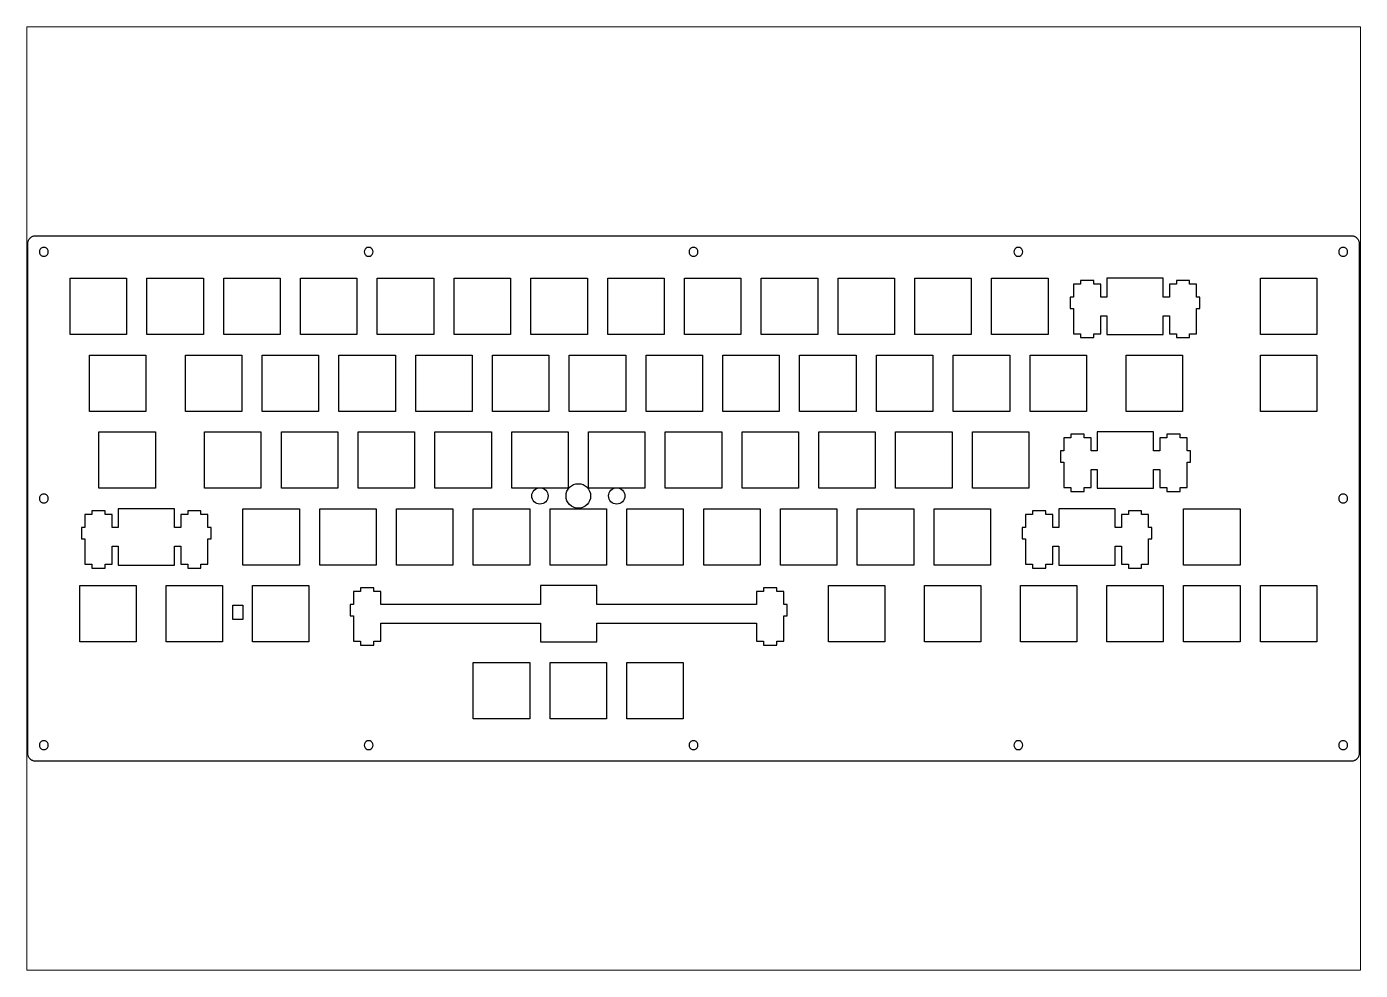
# Paper-space layout 'Layout1' of a CAD drawing. Extents: x 1.17 to 10.52, y 0.83 to 7.44.
# The model-space entities are those that its viewports show. They can reach past a viewport. Long polylines and large blocks are cut down to what shows.
import ezdxf

# ---------------------------------------------------------------- set-up
doc = ezdxf.new("R2010")
doc.units = 0
doc.header["$MEASUREMENT"] = 0

msp = doc.modelspace()

# ---------------------------------------------------------------- linework, layer by layer
at = {"color": 0}
for p, q in [((0.150206, 128.899), (0.192925, 129.052)), ((0.192925, 129.052), (0.248047, 129.198)), ((0.248047, 129.198), (0.312815, 129.34)), ((0.312815, 129.34), (0.389985, 129.478)), ((0.389985, 129.478), (0.4768, 129.609)), ((0.4768, 129.609), (0.574643, 129.731)), ((0.574643, 129.731), (0.680752, 129.847)), ((0.680752, 129.847), (0.796505, 129.953)), ((0.796505, 129.953), (0.919152, 130.051)), ((0.919152, 130.051), (1.05006, 130.138)), ((1.05006, 130.138), (1.18787, 130.215)), ((1.18787, 130.215), (1.32981, 130.28)), ((1.32981, 130.28), (1.47588, 130.335)), ((1.47588, 130.335), (1.62884, 130.377)), ((1.62884, 130.377), (1.7818, 130.408)), ((1.7818, 130.408), (1.9389, 130.426)), ((1.9389, 130.426), (2.096, 130.433)), ((2.096, 130.433), (328.421, 130.433)), ((328.421, 130.433), (328.578, 130.426)), ((328.578, 130.426), (328.734, 130.408)), ((328.734, 130.408), (328.888, 130.377)), ((328.888, 130.377), (329.04, 130.335)), ((329.04, 130.335), (329.187, 130.28)), ((329.187, 130.28), (329.329, 130.215)), ((329.329, 130.215), (329.466, 130.138)), ((329.466, 130.138), (329.596, 130.051)), ((329.596, 130.051), (329.719, 129.953)), ((329.719, 129.953), (329.835, 129.847)), ((329.835, 129.847), (329.941, 129.731)), ((329.941, 129.731), (330.04, 129.609)), ((330.04, 129.609), (330.127, 129.478)), ((330.127, 129.478), (330.204, 129.34)), ((330.204, 129.34), (330.269, 129.198)), ((330.269, 129.198), (330.324, 129.052)), ((330.324, 129.052), (330.365, 128.899)), ((0.095085, 128.432), (0.101975, 128.589)), ((0.095085, 2.13183), (0.095085, 128.432)), ((0.101975, 128.589), (0.119889, 128.746)), ((0.119889, 128.746), (0.150206, 128.899)), ((3.04822, 126.772), (2.99586, 126.432)), ((2.99586, 126.432), (3.04822, 126.093)), ((3.20394, 127.08), (3.04822, 126.772)), ((3.04822, 126.093), (3.20394, 125.786)), ((3.44785, 127.324), (3.20394, 127.08)), ((3.20394, 125.786), (3.44785, 125.543)), ((3.75514, 127.479), (3.44785, 127.324)), ((4.09554, 127.532), (3.75514, 127.479)), ((4.43452, 127.479), (4.09554, 127.532)), ((4.74183, 127.324), (4.43452, 127.479)), ((4.98436, 127.08), (4.74183, 127.324)), ((4.74183, 125.543), (4.98436, 125.786)), ((5.14145, 126.772), (4.98436, 127.08)), ((4.98436, 125.786), (5.14145, 126.093)), ((5.19522, 126.432), (5.14145, 126.772)), ((5.14145, 126.093), (5.19522, 126.432)), ((83.6306, 126.772), (83.5766, 126.432)), ((83.5766, 126.432), (83.6306, 126.093)), ((83.7861, 127.08), (83.6306, 126.772)), ((83.6306, 126.093), (83.7861, 125.786)), ((84.0299, 127.324), (83.7861, 127.08)), ((83.7861, 125.786), (84.0299, 125.543)), ((84.3361, 127.479), (84.0299, 127.324)), ((84.6762, 127.532), (84.3361, 127.479)), ((85.0166, 127.479), (84.6762, 127.532)), ((85.3239, 127.324), (85.0166, 127.479)), ((85.5666, 127.08), (85.3239, 127.324)), ((85.3239, 125.543), (85.5666, 125.786)), ((85.7222, 126.772), (85.5666, 127.08)), ((85.5666, 125.786), (85.7222, 126.093)), ((85.7762, 126.432), (85.7222, 126.772)), ((85.7222, 126.093), (85.7762, 126.432)), ((164.211, 126.772), (164.159, 126.432)), ((164.159, 126.432), (164.211, 126.093)), ((164.368, 127.08), (164.211, 126.772)), ((164.211, 126.093), (164.368, 125.786)), ((164.612, 127.324), (164.368, 127.08)), ((164.368, 125.786), (164.612, 125.543)), ((164.918, 127.479), (164.612, 127.324)), ((165.258, 127.532), (164.918, 127.479)), ((165.597, 127.479), (165.258, 127.532)), ((165.905, 127.324), (165.597, 127.479)), ((166.147, 127.08), (165.905, 127.324)), ((165.905, 125.543), (166.147, 125.786)), ((166.304, 126.772), (166.147, 127.08)), ((166.147, 125.786), (166.304, 126.093)), ((166.358, 126.432), (166.304, 126.772)), ((166.304, 126.093), (166.358, 126.432)), ((244.793, 126.772), (244.74, 126.432)), ((244.74, 126.432), (244.793, 126.093)), ((244.949, 127.08), (244.793, 126.772)), ((244.793, 126.093), (244.949, 125.786)), ((245.193, 127.324), (244.949, 127.08)), ((244.949, 125.786), (245.193, 125.543)), ((245.499, 127.479), (245.193, 127.324)), ((245.839, 127.532), (245.499, 127.479)), ((246.18, 127.479), (245.839, 127.532)), ((246.487, 127.324), (246.18, 127.479)), ((246.73, 127.08), (246.487, 127.324)), ((246.487, 125.543), (246.73, 125.786)), ((246.885, 126.772), (246.73, 127.08)), ((246.73, 125.786), (246.885, 126.093)), ((246.939, 126.432), (246.885, 126.772)), ((246.885, 126.093), (246.939, 126.432)), ((325.374, 126.772), (325.322, 126.432)), ((325.322, 126.432), (325.374, 126.093)), ((325.531, 127.08), (325.374, 126.772)), ((325.374, 126.093), (325.531, 125.786)), ((325.775, 127.324), (325.531, 127.08)), ((325.531, 125.786), (325.775, 125.543)), ((326.081, 127.479), (325.775, 127.324)), ((326.421, 127.532), (326.081, 127.479)), ((326.76, 127.479), (326.421, 127.532)), ((327.068, 127.324), (326.76, 127.479)), ((327.31, 127.08), (327.068, 127.324)), ((327.068, 125.543), (327.31, 125.786)), ((327.467, 126.772), (327.31, 127.08)), ((327.31, 125.786), (327.467, 126.093)), ((327.521, 126.432), (327.467, 126.772)), ((327.467, 126.093), (327.521, 126.432)), ((330.365, 128.899), (330.397, 128.746)), ((330.397, 128.746), (330.415, 128.589)), ((330.415, 128.589), (330.422, 128.432)), ((330.422, 128.432), (330.422, 2.13183)), ((3.44785, 125.543), (3.75514, 125.386)), ((3.75514, 125.386), (4.09554, 125.332)), ((4.09554, 125.332), (4.43452, 125.386)), ((4.43452, 125.386), (4.74183, 125.543)), ((84.0299, 125.543), (84.3361, 125.386)), ((84.3361, 125.386), (84.6762, 125.332)), ((84.6762, 125.332), (85.0166, 125.386)), ((85.0166, 125.386), (85.3239, 125.543)), ((164.612, 125.543), (164.918, 125.386)), ((164.918, 125.386), (165.258, 125.332)), ((165.258, 125.332), (165.597, 125.386)), ((165.597, 125.386), (165.905, 125.543)), ((245.193, 125.543), (245.499, 125.386)), ((245.499, 125.386), (245.839, 125.332)), ((245.839, 125.332), (246.18, 125.386)), ((246.18, 125.386), (246.487, 125.543)), ((325.775, 125.543), (326.081, 125.386)), ((326.081, 125.386), (326.421, 125.332)), ((326.421, 125.332), (326.76, 125.386)), ((326.76, 125.386), (327.068, 125.543)), ((10.6192, 119.908), (24.62, 119.908)), ((10.6192, 105.908), (10.6192, 119.908)), ((24.62, 119.908), (24.62, 105.908)), ((29.6706, 119.908), (43.67, 119.908)), ((29.6706, 105.908), (29.6706, 119.908)), ((43.67, 119.908), (43.67, 105.908)), ((48.7204, 119.908), (62.72, 119.908)), ((48.7204, 105.908), (48.7204, 119.908)), ((62.72, 119.908), (62.72, 105.908)), ((67.7704, 119.908), (81.77, 119.908)), ((67.7704, 105.908), (67.7704, 119.908)), ((81.77, 119.908), (81.77, 105.908)), ((86.8204, 119.908), (100.82, 119.908)), ((86.8204, 105.908), (86.8204, 119.908)), ((100.82, 119.908), (100.82, 105.908)), ((105.869, 119.908), (119.87, 119.908)), ((105.869, 105.908), (105.869, 119.908)), ((119.87, 119.908), (119.87, 105.908)), ((124.919, 119.908), (138.92, 119.908)), ((124.919, 105.908), (124.919, 119.908)), ((138.92, 119.908), (138.92, 105.908)), ((143.97, 119.908), (157.97, 119.908)), ((143.97, 105.908), (143.97, 119.908)), ((157.97, 119.908), (157.97, 105.908)), ((163.02, 119.908), (177.02, 119.908)), ((163.02, 105.908), (163.02, 119.908)), ((177.02, 119.908), (177.02, 105.908)), ((182.07, 119.908), (196.07, 119.908)), ((182.07, 105.908), (182.07, 119.908)), ((196.07, 119.908), (196.07, 105.908)), ((201.12, 119.908), (215.12, 119.908)), ((201.12, 105.908), (201.12, 119.908)), ((215.12, 119.908), (215.12, 105.908)), ((220.17, 119.908), (234.17, 119.908)), ((220.17, 105.908), (220.17, 119.908)), ((234.17, 119.908), (234.17, 105.908)), ((239.22, 119.908), (253.22, 119.908)), ((239.22, 105.908), (239.22, 119.908)), ((253.22, 119.908), (253.22, 105.908)), ((264.546, 119.357), (261.246, 119.357)), ((261.246, 119.357), (261.246, 118.438)), ((264.546, 118.438), (264.546, 119.357)), ((267.795, 119.908), (267.795, 115.208)), ((281.795, 119.908), (267.795, 119.908)), ((281.795, 115.208), (281.795, 119.908)), ((288.345, 119.357), (285.046, 119.357)), ((285.046, 119.357), (285.046, 118.438)), ((288.345, 118.438), (288.345, 119.357)), ((305.895, 119.908), (319.895, 119.908)), ((305.895, 105.908), (305.895, 119.908)), ((319.895, 119.908), (319.895, 105.908)), ((261.246, 118.438), (259.52, 118.438)), ((259.52, 118.438), (259.52, 115.208)), ((266.27, 118.438), (264.546, 118.438)), ((266.27, 115.208), (266.27, 118.438)), ((285.046, 118.438), (283.32, 118.438)), ((283.32, 118.438), (283.32, 115.208)), ((290.07, 118.438), (288.345, 118.438)), ((290.07, 115.208), (290.07, 118.438)), ((259.52, 115.208), (258.695, 115.208)), ((258.695, 115.208), (258.695, 112.408)), ((267.795, 115.208), (266.27, 115.208)), ((283.32, 115.208), (281.795, 115.208)), ((290.896, 115.208), (290.07, 115.208)), ((290.896, 112.408), (290.896, 115.208)), ((258.695, 112.408), (259.52, 112.408)), ((259.52, 112.408), (259.52, 106.138)), ((266.27, 106.138), (266.27, 110.607)), ((266.27, 110.607), (267.795, 110.607)), ((267.795, 110.607), (267.795, 105.908)), ((281.795, 105.908), (281.795, 110.607)), ((281.795, 110.607), (283.32, 110.607)), ((283.32, 110.607), (283.32, 106.138)), ((290.07, 106.138), (290.07, 112.408)), ((290.07, 112.408), (290.896, 112.408)), ((24.62, 105.908), (10.6192, 105.908)), ((43.67, 105.908), (29.6706, 105.908)), ((62.72, 105.908), (48.7204, 105.908)), ((81.77, 105.908), (67.7704, 105.908)), ((100.82, 105.908), (86.8204, 105.908)), ((119.87, 105.908), (105.869, 105.908)), ((138.92, 105.908), (124.919, 105.908)), ((157.97, 105.908), (143.97, 105.908)), ((177.02, 105.908), (163.02, 105.908)), ((196.07, 105.908), (182.07, 105.908)), ((215.12, 105.908), (201.12, 105.908)), ((234.17, 105.908), (220.17, 105.908)), ((253.22, 105.908), (239.22, 105.908)), ((259.52, 106.138), (261.246, 106.138)), ((261.246, 106.138), (261.246, 105.157)), ((264.546, 105.157), (264.546, 106.138)), ((264.546, 106.138), (266.27, 106.138)), ((267.795, 105.908), (281.795, 105.908)), ((283.32, 106.138), (285.046, 106.138)), ((285.046, 106.138), (285.046, 105.157)), ((288.345, 105.157), (288.345, 106.138)), ((288.345, 106.138), (290.07, 106.138)), ((319.895, 105.908), (305.895, 105.908)), ((261.246, 105.157), (264.546, 105.157)), ((285.046, 105.157), (288.345, 105.157)), ((15.3831, 100.857), (29.3825, 100.857)), ((15.3831, 86.8578), (15.3831, 100.857)), ((29.3825, 100.857), (29.3825, 86.8578)), ((39.1954, 100.857), (53.195, 100.857)), ((39.1954, 86.8578), (39.1954, 100.857)), ((53.195, 100.857), (53.195, 86.8578)), ((58.2454, 100.857), (72.245, 100.857)), ((58.2454, 86.8578), (58.2454, 100.857)), ((72.245, 100.857), (72.245, 86.8578)), ((77.2954, 100.857), (91.295, 100.857)), ((77.2954, 86.8578), (77.2954, 100.857)), ((91.295, 100.857), (91.295, 86.8578)), ((96.3454, 100.857), (110.345, 100.857)), ((96.3454, 86.8578), (96.3454, 100.857)), ((110.345, 100.857), (110.345, 86.8578)), ((115.395, 100.857), (129.395, 100.857)), ((115.395, 86.8578), (115.395, 100.857)), ((129.395, 100.857), (129.395, 86.8578)), ((134.445, 100.857), (148.445, 100.857)), ((134.445, 86.8578), (134.445, 100.857)), ((148.445, 100.857), (148.445, 86.8578)), ((153.495, 100.857), (167.495, 100.857)), ((153.495, 86.8578), (153.495, 100.857)), ((167.495, 100.857), (167.495, 86.8578)), ((172.545, 100.857), (186.545, 100.857)), ((172.545, 86.8578), (172.545, 100.857)), ((186.545, 100.857), (186.545, 86.8578)), ((191.595, 100.857), (205.595, 100.857)), ((191.595, 86.8578), (191.595, 100.857)), ((205.595, 100.857), (205.595, 86.8578)), ((210.645, 100.857), (224.645, 100.857)), ((210.645, 86.8578), (210.645, 100.857)), ((224.645, 100.857), (224.645, 86.8578)), ((229.695, 100.857), (243.695, 100.857)), ((229.695, 86.8578), (229.695, 100.857)), ((243.695, 100.857), (243.695, 86.8578)), ((248.745, 100.857), (262.745, 100.857)), ((248.745, 86.8578), (248.745, 100.857)), ((262.745, 100.857), (262.745, 86.8578)), ((272.558, 100.857), (286.558, 100.857)), ((272.558, 86.8578), (272.558, 100.857)), ((286.558, 100.857), (286.558, 86.8578)), ((305.895, 100.857), (319.895, 100.857)), ((305.895, 86.8578), (305.895, 100.857)), ((319.895, 100.857), (319.895, 86.8578)), ((29.3825, 86.8578), (15.3831, 86.8578)), ((53.195, 86.8578), (39.1954, 86.8578)), ((72.245, 86.8578), (58.2454, 86.8578)), ((91.295, 86.8578), (77.2954, 86.8578)), ((110.345, 86.8578), (96.3454, 86.8578)), ((129.395, 86.8578), (115.395, 86.8578)), ((148.445, 86.8578), (134.445, 86.8578)), ((167.495, 86.8578), (153.495, 86.8578)), ((186.545, 86.8578), (172.545, 86.8578)), ((205.595, 86.8578), (191.595, 86.8578)), ((224.645, 86.8578), (210.645, 86.8578)), ((243.695, 86.8578), (229.695, 86.8578)), ((262.745, 86.8578), (248.745, 86.8578)), ((286.558, 86.8578), (272.558, 86.8578)), ((319.895, 86.8578), (305.895, 86.8578)), ((17.7629, 81.8074), (31.7638, 81.8074)), ((17.7629, 67.8078), (17.7629, 81.8074)), ((31.7638, 81.8074), (31.7638, 67.8078)), ((43.9579, 81.8074), (57.9575, 81.8074)), ((43.9579, 67.8078), (43.9579, 81.8074)), ((57.9575, 81.8074), (57.9575, 67.8078)), ((63.0079, 81.8074), (77.0075, 81.8074)), ((63.0079, 67.8078), (63.0079, 81.8074)), ((77.0075, 81.8074), (77.0075, 67.8078)), ((82.0579, 81.8074), (96.0575, 81.8074)), ((82.0579, 67.8078), (82.0579, 81.8074)), ((96.0575, 81.8074), (96.0575, 67.8078)), ((101.108, 81.8074), (115.108, 81.8074)), ((101.108, 67.8078), (101.108, 81.8074)), ((115.108, 81.8074), (115.108, 67.8078)), ((120.158, 81.8074), (134.158, 81.8074)), ((120.158, 67.8078), (120.158, 81.8074)), ((134.158, 81.8074), (134.158, 67.8078)), ((139.208, 81.8074), (153.208, 81.8074)), ((139.208, 67.8078), (139.208, 81.8074)), ((153.208, 81.8074), (153.208, 67.8078)), ((158.258, 81.8074), (172.258, 81.8074)), ((158.258, 67.8078), (158.258, 81.8074)), ((172.258, 81.8074), (172.258, 67.8078)), ((177.308, 81.8074), (191.308, 81.8074)), ((177.308, 67.8078), (177.308, 81.8074)), ((191.308, 81.8074), (191.308, 67.8078)), ((196.358, 81.8074), (210.358, 81.8074)), ((196.358, 67.8078), (196.358, 81.8074)), ((210.358, 81.8074), (210.358, 67.8078)), ((215.408, 81.8074), (229.408, 81.8074)), ((215.408, 67.8078), (215.408, 81.8074)), ((229.408, 81.8074), (229.408, 67.8078)), ((234.458, 81.8074), (248.458, 81.8074)), ((234.458, 67.8078), (234.458, 81.8074)), ((248.458, 81.8074), (248.458, 67.8078)), ((258.863, 80.337), (257.139, 80.337)), ((257.139, 80.337), (257.139, 77.1066)), ((262.164, 81.2574), (258.863, 81.2574)), ((258.863, 81.2574), (258.863, 80.337)), ((262.164, 80.337), (262.164, 81.2574)), ((263.889, 80.337), (262.164, 80.337)), ((263.889, 77.1066), (263.889, 80.337)), ((265.413, 81.8074), (265.413, 77.1066)), ((279.414, 81.8074), (265.413, 81.8074)), ((279.414, 77.1066), (279.414, 81.8074)), ((282.663, 80.337), (280.938, 80.337)), ((280.938, 80.337), (280.938, 77.1066)), ((285.963, 81.2574), (282.663, 81.2574)), ((282.663, 81.2574), (282.663, 80.337)), ((285.963, 80.337), (285.963, 81.2574)), ((287.689, 80.337), (285.963, 80.337)), ((287.689, 77.1066), (287.689, 80.337)), ((257.139, 77.1066), (256.314, 77.1066)), ((256.314, 77.1066), (256.314, 74.3081)), ((265.413, 77.1066), (263.889, 77.1066)), ((280.938, 77.1066), (279.414, 77.1066)), ((288.513, 77.1066), (287.689, 77.1066)), ((288.513, 74.3081), (288.513, 77.1066)), ((256.314, 74.3081), (257.139, 74.3081)), ((257.139, 74.3081), (257.139, 68.0378)), ((287.689, 68.0378), (287.689, 74.3081)), ((287.689, 74.3081), (288.513, 74.3081)), ((263.889, 68.0378), (263.889, 72.5068)), ((263.889, 72.5068), (265.413, 72.5068)), ((265.413, 72.5068), (265.413, 67.8078)), ((279.414, 67.8078), (279.414, 72.5068)), ((279.414, 72.5068), (280.938, 72.5068)), ((280.938, 72.5068), (280.938, 68.0378)), ((3.44785, 66.1719), (3.20394, 65.9296)), ((3.75514, 66.3279), (3.44785, 66.1719)), ((4.09554, 66.3829), (3.75514, 66.3279)), ((4.43452, 66.3279), (4.09554, 66.3829)), ((4.74183, 66.1719), (4.43452, 66.3279)), ((4.98436, 65.9296), (4.74183, 66.1719)), ((31.7638, 67.8078), (17.7629, 67.8078)), ((57.9575, 67.8078), (43.9579, 67.8078)), ((77.0075, 67.8078), (63.0079, 67.8078)), ((96.0575, 67.8078), (82.0579, 67.8078)), ((115.108, 67.8078), (101.108, 67.8078)), ((134.158, 67.8078), (120.158, 67.8078)), ((153.208, 67.8078), (139.208, 67.8078)), ((172.258, 67.8078), (158.258, 67.8078)), ((191.308, 67.8078), (177.308, 67.8078)), ((210.358, 67.8078), (196.358, 67.8078)), ((229.408, 67.8078), (215.408, 67.8078)), ((248.458, 67.8078), (234.458, 67.8078)), ((257.139, 68.0378), (258.863, 68.0378)), ((258.863, 68.0378), (258.863, 67.0567)), ((258.863, 67.0567), (262.164, 67.0567)), ((262.164, 67.0567), (262.164, 68.0378)), ((262.164, 68.0378), (263.889, 68.0378)), ((265.413, 67.8078), (279.414, 67.8078)), ((280.938, 68.0378), (282.663, 68.0378)), ((282.663, 68.0378), (282.663, 67.0567)), ((282.663, 67.0567), (285.963, 67.0567)), ((285.963, 67.0567), (285.963, 68.0378)), ((285.963, 68.0378), (287.689, 68.0378)), ((325.775, 66.1719), (325.531, 65.9296)), ((326.081, 66.3279), (325.775, 66.1719)), ((326.421, 66.3829), (326.081, 66.3279)), ((326.76, 66.3279), (326.421, 66.3829)), ((327.068, 66.1719), (326.76, 66.3279)), ((327.31, 65.9296), (327.068, 66.1719)), ((3.04822, 65.6223), (2.99586, 65.2819)), ((2.99586, 65.2819), (3.04822, 64.9429)), ((3.20394, 65.9296), (3.04822, 65.6223)), ((3.04822, 64.9429), (3.20394, 64.6356)), ((3.20394, 64.6356), (3.44785, 64.3929)), ((3.44785, 64.3929), (3.75514, 64.2359)), ((3.75514, 64.2359), (4.09554, 64.1823)), ((4.09554, 64.1823), (4.43452, 64.2359)), ((4.43452, 64.2359), (4.74183, 64.3929)), ((4.74183, 64.3929), (4.98436, 64.6356)), ((5.14145, 65.6223), (4.98436, 65.9296)), ((4.98436, 64.6356), (5.14145, 64.9429)), ((5.19522, 65.2819), (5.14145, 65.6223)), ((5.14145, 64.9429), (5.19522, 65.2819)), ((325.374, 65.6223), (325.322, 65.2819)), ((325.322, 65.2819), (325.374, 64.9429)), ((325.531, 65.9296), (325.374, 65.6223)), ((325.374, 64.9429), (325.531, 64.6356)), ((325.531, 64.6356), (325.775, 64.3929)), ((325.775, 64.3929), (326.081, 64.2359)), ((326.081, 64.2359), (326.421, 64.1823)), ((326.421, 64.1823), (326.76, 64.2359)), ((326.76, 64.2359), (327.068, 64.3929)), ((327.068, 64.3929), (327.31, 64.6356)), ((327.467, 65.6223), (327.31, 65.9296)), ((327.31, 64.6356), (327.467, 64.9429)), ((327.521, 65.2819), (327.467, 65.6223)), ((327.467, 64.9429), (327.521, 65.2819)), ((15.977, 61.287), (14.2517, 61.287)), ((14.2517, 61.287), (14.2517, 58.0566)), ((19.276, 62.2074), (15.977, 62.2074)), ((15.977, 62.2074), (15.977, 61.287)), ((19.276, 61.287), (19.276, 62.2074)), ((21.0013, 61.287), (19.276, 61.287)), ((21.0013, 58.0566), (21.0013, 61.287)), ((22.5268, 62.7574), (22.5268, 58.0566)), ((36.5263, 62.7574), (22.5268, 62.7574)), ((36.5263, 58.0566), (36.5263, 62.7574)), ((39.7771, 61.287), (38.0517, 61.287)), ((38.0517, 61.287), (38.0517, 58.0566)), ((43.0759, 62.2074), (39.7771, 62.2074)), ((39.7771, 62.2074), (39.7771, 61.287)), ((43.0759, 61.287), (43.0759, 62.2074)), ((44.8014, 61.287), (43.0759, 61.287)), ((44.8014, 58.0566), (44.8014, 61.287)), ((53.4829, 62.7574), (67.4825, 62.7574)), ((53.4829, 48.7578), (53.4829, 62.7574)), ((67.4825, 62.7574), (67.4825, 48.7578)), ((72.5329, 62.7574), (86.5325, 62.7574)), ((72.5329, 48.7578), (72.5329, 62.7574)), ((86.5325, 62.7574), (86.5325, 48.7578)), ((91.5829, 62.7574), (105.583, 62.7574)), ((91.5829, 48.7578), (91.5829, 62.7574)), ((105.583, 62.7574), (105.583, 48.7578)), ((110.633, 62.7574), (124.633, 62.7574)), ((110.633, 48.7578), (110.633, 62.7574)), ((124.633, 62.7574), (124.633, 48.7578)), ((129.683, 62.7574), (143.683, 62.7574)), ((129.683, 48.7578), (129.683, 62.7574)), ((143.683, 62.7574), (143.683, 48.7578)), ((148.733, 62.7574), (162.733, 62.7574)), ((148.733, 48.7578), (148.733, 62.7574)), ((162.733, 62.7574), (162.733, 48.7578)), ((167.783, 62.7574), (181.783, 62.7574)), ((167.783, 48.7578), (167.783, 62.7574)), ((181.783, 62.7574), (181.783, 48.7578)), ((186.833, 62.7574), (200.833, 62.7574)), ((186.833, 48.7578), (186.833, 62.7574)), ((200.833, 62.7574), (200.833, 48.7578)), ((205.883, 62.7574), (219.883, 62.7574)), ((205.883, 48.7578), (205.883, 62.7574)), ((219.883, 62.7574), (219.883, 48.7578)), ((224.933, 62.7574), (238.933, 62.7574)), ((224.933, 48.7578), (224.933, 62.7574)), ((238.933, 62.7574), (238.933, 48.7578)), ((249.338, 61.287), (247.614, 61.287)), ((247.614, 61.287), (247.614, 58.0566)), ((252.639, 62.2074), (249.338, 62.2074)), ((249.338, 62.2074), (249.338, 61.287)), ((252.639, 61.287), (252.639, 62.2074)), ((254.362, 61.287), (252.639, 61.287)), ((254.362, 58.0566), (254.362, 61.287)), ((255.888, 62.7574), (255.888, 58.0566)), ((269.889, 62.7574), (255.888, 62.7574)), ((269.889, 58.0566), (269.889, 62.7574)), ((273.138, 61.287), (271.413, 61.287)), ((271.413, 61.287), (271.413, 58.0566)), ((276.438, 62.2074), (273.138, 62.2074)), ((273.138, 62.2074), (273.138, 61.287)), ((276.438, 61.287), (276.438, 62.2074)), ((278.164, 61.287), (276.438, 61.287)), ((278.164, 58.0566), (278.164, 61.287)), ((286.845, 62.7574), (300.845, 62.7574)), ((286.845, 48.7578), (286.845, 62.7574)), ((300.845, 62.7574), (300.845, 48.7578)), ((14.2517, 58.0566), (13.4262, 58.0566)), ((13.4262, 58.0566), (13.4262, 55.2581)), ((22.5268, 58.0566), (21.0013, 58.0566)), ((38.0517, 58.0566), (36.5263, 58.0566)), ((45.6269, 58.0566), (44.8014, 58.0566)), ((45.6269, 55.2581), (45.6269, 58.0566)), ((247.614, 58.0566), (246.789, 58.0566)), ((246.789, 58.0566), (246.789, 55.2581)), ((255.888, 58.0566), (254.362, 58.0566)), ((271.413, 58.0566), (269.889, 58.0566)), ((278.988, 58.0566), (278.164, 58.0566)), ((278.988, 55.2581), (278.988, 58.0566)), ((13.4262, 55.2581), (14.2517, 55.2581)), ((14.2517, 55.2581), (14.2517, 48.9878)), ((21.0013, 48.9878), (21.0013, 53.4568)), ((21.0013, 53.4568), (22.5268, 53.4568)), ((22.5268, 53.4568), (22.5268, 48.7578)), ((36.5263, 48.7578), (36.5263, 53.4568)), ((36.5263, 53.4568), (38.0517, 53.4568)), ((38.0517, 53.4568), (38.0517, 48.9878)), ((44.8014, 48.9878), (44.8014, 55.2581)), ((44.8014, 55.2581), (45.6269, 55.2581)), ((246.789, 55.2581), (247.614, 55.2581)), ((247.614, 55.2581), (247.614, 48.9878)), ((254.362, 48.9878), (254.362, 53.4568)), ((254.362, 53.4568), (255.888, 53.4568)), ((255.888, 53.4568), (255.888, 48.7578)), ((269.889, 48.7578), (269.889, 53.4568)), ((269.889, 53.4568), (271.413, 53.4568)), ((271.413, 53.4568), (271.413, 48.9878)), ((278.164, 48.9878), (278.164, 55.2581)), ((278.164, 55.2581), (278.988, 55.2581)), ((14.2517, 48.9878), (15.977, 48.9878)), ((15.977, 48.9878), (15.977, 48.0067)), ((15.977, 48.0067), (19.276, 48.0067)), ((19.276, 48.0067), (19.276, 48.9878)), ((19.276, 48.9878), (21.0013, 48.9878)), ((22.5268, 48.7578), (36.5263, 48.7578)), ((38.0517, 48.9878), (39.7771, 48.9878)), ((39.7771, 48.9878), (39.7771, 48.0067)), ((39.7771, 48.0067), (43.0759, 48.0067)), ((43.0759, 48.0067), (43.0759, 48.9878)), ((43.0759, 48.9878), (44.8014, 48.9878)), ((67.4825, 48.7578), (53.4829, 48.7578)), ((86.5325, 48.7578), (72.5329, 48.7578)), ((105.583, 48.7578), (91.5829, 48.7578)), ((124.633, 48.7578), (110.633, 48.7578)), ((143.683, 48.7578), (129.683, 48.7578)), ((162.733, 48.7578), (148.733, 48.7578)), ((181.783, 48.7578), (167.783, 48.7578)), ((200.833, 48.7578), (186.833, 48.7578)), ((219.883, 48.7578), (205.883, 48.7578)), ((238.933, 48.7578), (224.933, 48.7578)), ((247.614, 48.9878), (249.338, 48.9878)), ((249.338, 48.9878), (249.338, 48.0067)), ((249.338, 48.0067), (252.639, 48.0067)), ((252.639, 48.0067), (252.639, 48.9878)), ((252.639, 48.9878), (254.362, 48.9878)), ((255.888, 48.7578), (269.889, 48.7578)), ((271.413, 48.9878), (273.138, 48.9878)), ((273.138, 48.9878), (273.138, 48.0067)), ((273.138, 48.0067), (276.438, 48.0067)), ((276.438, 48.0067), (276.438, 48.9878)), ((276.438, 48.9878), (278.164, 48.9878)), ((300.845, 48.7578), (286.845, 48.7578)), ((13.0018, 43.7074), (27.0013, 43.7074)), ((13.0018, 29.7077), (13.0018, 43.7074)), ((27.0013, 43.7074), (27.0013, 29.7077)), ((34.4331, 43.7074), (48.4325, 43.7074)), ((34.4331, 29.7077), (34.4331, 43.7074)), ((48.4325, 43.7074), (48.4325, 29.7077)), ((55.8631, 43.7074), (69.8638, 43.7074)), ((55.8631, 29.7077), (55.8631, 43.7074)), ((69.8638, 43.7074), (69.8638, 29.7077)), ((85.9511, 43.1588), (82.652, 43.1588)), ((82.652, 43.1588), (82.652, 42.237)), ((85.9511, 42.237), (85.9511, 43.1588)), ((127.302, 43.7074), (127.302, 39.0066)), ((141.301, 43.7074), (127.302, 43.7074)), ((141.301, 39.0066), (141.301, 43.7074)), ((185.951, 43.1588), (182.652, 43.1588)), ((182.652, 43.1588), (182.652, 42.237)), ((185.951, 42.237), (185.951, 43.1588)), ((198.738, 43.7074), (212.739, 43.7074)), ((198.738, 29.7077), (198.738, 43.7074)), ((212.739, 43.7074), (212.739, 29.7077)), ((222.552, 43.7074), (236.551, 43.7074)), ((222.552, 29.7077), (222.552, 43.7074)), ((236.551, 43.7074), (236.551, 29.7077)), ((246.363, 43.7074), (260.364, 43.7074)), ((246.363, 29.7077), (246.363, 43.7074)), ((260.364, 43.7074), (260.364, 29.7077)), ((267.795, 43.7074), (281.795, 43.7074)), ((267.795, 29.7077), (267.795, 43.7074)), ((281.795, 43.7074), (281.795, 29.7077)), ((286.845, 43.7074), (300.845, 43.7074)), ((286.845, 29.7077), (286.845, 43.7074)), ((300.845, 43.7074), (300.845, 29.7077)), ((305.895, 43.7074), (319.895, 43.7074)), ((305.895, 29.7077), (305.895, 43.7074)), ((319.895, 43.7074), (319.895, 29.7077)), ((82.652, 42.237), (80.9265, 42.237)), ((80.9265, 42.237), (80.9265, 39.0066)), ((87.6762, 42.237), (85.9511, 42.237)), ((87.6762, 39.0066), (87.6762, 42.237)), ((182.652, 42.237), (180.927, 42.237)), ((180.927, 42.237), (180.927, 39.0066)), ((187.676, 42.237), (185.951, 42.237)), ((187.676, 39.0066), (187.676, 42.237)), ((80.9265, 39.0066), (80.1014, 39.0066)), ((80.1014, 39.0066), (80.1014, 36.2081)), ((127.302, 39.0066), (87.6762, 39.0066)), ((180.927, 39.0066), (141.301, 39.0066)), ((188.502, 39.0066), (187.676, 39.0066)), ((188.502, 36.2081), (188.502, 39.0066)), ((80.1014, 36.2081), (80.9265, 36.2081)), ((80.9265, 36.2081), (80.9265, 29.9379)), ((87.6762, 29.9379), (87.6762, 34.4083)), ((87.6762, 34.4083), (127.302, 34.4083)), ((127.302, 34.4083), (127.302, 29.7077)), ((141.301, 29.7077), (141.301, 34.4083)), ((141.301, 34.4083), (180.927, 34.4083)), ((180.927, 34.4083), (180.927, 29.9379)), ((187.676, 29.9379), (187.676, 36.2081)), ((187.676, 36.2081), (188.502, 36.2081)), ((80.9265, 29.9379), (82.652, 29.9379)), ((82.652, 29.9379), (82.652, 28.9567)), ((85.9511, 28.9567), (85.9511, 29.9379)), ((85.9511, 29.9379), (87.6762, 29.9379)), ((180.927, 29.9379), (182.652, 29.9379)), ((182.652, 29.9379), (182.652, 28.9567)), ((185.951, 28.9567), (185.951, 29.9379)), ((185.951, 29.9379), (187.676, 29.9379)), ((27.0013, 29.7077), (13.0018, 29.7077)), ((48.4325, 29.7077), (34.4331, 29.7077)), ((69.8638, 29.7077), (55.8631, 29.7077)), ((82.652, 28.9567), (85.9511, 28.9567)), ((127.302, 29.7077), (141.301, 29.7077)), ((182.652, 28.9567), (185.951, 28.9567)), ((212.739, 29.7077), (198.738, 29.7077)), ((236.551, 29.7077), (222.552, 29.7077)), ((260.364, 29.7077), (246.363, 29.7077)), ((281.795, 29.7077), (267.795, 29.7077)), ((300.845, 29.7077), (286.845, 29.7077)), ((319.895, 29.7077), (305.895, 29.7077)), ((110.633, 24.6586), (124.633, 24.6586)), ((110.633, 10.6577), (110.633, 24.6586)), ((124.633, 24.6586), (124.633, 10.6577)), ((129.683, 24.6586), (143.683, 24.6586)), ((129.683, 10.6577), (129.683, 24.6586)), ((143.683, 24.6586), (143.683, 10.6577)), ((148.733, 24.6586), (162.733, 24.6586)), ((148.733, 10.6577), (148.733, 24.6586)), ((162.733, 24.6586), (162.733, 10.6577)), ((124.633, 10.6577), (110.633, 10.6577)), ((143.683, 10.6577), (129.683, 10.6577)), ((162.733, 10.6577), (148.733, 10.6577)), ((3.04822, 4.47174), (2.99586, 4.13135)), ((2.99586, 4.13135), (3.04822, 3.79236)), ((3.20394, 4.77767), (3.04822, 4.47174)), ((3.04822, 3.79236), (3.20394, 3.48506)), ((3.44785, 5.02158), (3.20394, 4.77767)), ((3.20394, 3.48506), (3.44785, 3.24253)), ((3.75514, 5.18005), (3.44785, 5.02158)), ((4.09554, 5.23102), (3.75514, 5.18005)), ((4.43452, 5.18005), (4.09554, 5.23102)), ((4.74183, 5.02158), (4.43452, 5.18005)), ((4.98436, 4.77767), (4.74183, 5.02158)), ((4.74183, 3.24253), (4.98436, 3.48506)), ((5.14145, 4.47174), (4.98436, 4.77767)), ((4.98436, 3.48506), (5.14145, 3.79236)), ((5.19522, 4.13135), (5.14145, 4.47174)), ((5.14145, 3.79236), (5.19522, 4.13135)), ((83.6306, 4.47174), (83.5766, 4.13135)), ((83.5766, 4.13135), (83.6306, 3.79236)), ((83.7861, 4.77767), (83.6306, 4.47174)), ((83.6306, 3.79236), (83.7861, 3.48506)), ((84.0299, 5.02158), (83.7861, 4.77767)), ((83.7861, 3.48506), (84.0299, 3.24253)), ((84.3361, 5.18005), (84.0299, 5.02158)), ((84.6762, 5.23102), (84.3361, 5.18005)), ((85.0166, 5.18005), (84.6762, 5.23102)), ((85.3239, 5.02158), (85.0166, 5.18005)), ((85.5666, 4.77767), (85.3239, 5.02158)), ((85.3239, 3.24253), (85.5666, 3.48506)), ((85.7222, 4.47174), (85.5666, 4.77767)), ((85.5666, 3.48506), (85.7222, 3.79236)), ((85.7762, 4.13135), (85.7222, 4.47174)), ((85.7222, 3.79236), (85.7762, 4.13135)), ((164.211, 4.47174), (164.159, 4.13135)), ((164.159, 4.13135), (164.211, 3.79236)), ((164.368, 4.77767), (164.211, 4.47174)), ((164.211, 3.79236), (164.368, 3.48506)), ((164.612, 5.02158), (164.368, 4.77767)), ((164.368, 3.48506), (164.612, 3.24253)), ((164.918, 5.18005), (164.612, 5.02158)), ((165.258, 5.23102), (164.918, 5.18005)), ((165.597, 5.18005), (165.258, 5.23102)), ((165.905, 5.02158), (165.597, 5.18005)), ((166.147, 4.77767), (165.905, 5.02158)), ((165.905, 3.24253), (166.147, 3.48506)), ((166.304, 4.47174), (166.147, 4.77767)), ((166.147, 3.48506), (166.304, 3.79236)), ((166.358, 4.13135), (166.304, 4.47174)), ((166.304, 3.79236), (166.358, 4.13135)), ((244.793, 4.47174), (244.74, 4.13135)), ((244.74, 4.13135), (244.793, 3.79236)), ((244.949, 4.77767), (244.793, 4.47174)), ((244.793, 3.79236), (244.949, 3.48506)), ((245.193, 5.02158), (244.949, 4.77767)), ((244.949, 3.48506), (245.193, 3.24253)), ((245.499, 5.18005), (245.193, 5.02158)), ((245.839, 5.23102), (245.499, 5.18005)), ((246.18, 5.18005), (245.839, 5.23102)), ((246.487, 5.02158), (246.18, 5.18005)), ((246.73, 4.77767), (246.487, 5.02158)), ((246.487, 3.24253), (246.73, 3.48506)), ((246.885, 4.47174), (246.73, 4.77767)), ((246.73, 3.48506), (246.885, 3.79236)), ((246.939, 4.13135), (246.885, 4.47174)), ((246.885, 3.79236), (246.939, 4.13135)), ((325.374, 4.47174), (325.322, 4.13135)), ((325.322, 4.13135), (325.374, 3.79236)), ((325.531, 4.77767), (325.374, 4.47174)), ((325.374, 3.79236), (325.531, 3.48506)), ((325.775, 5.02158), (325.531, 4.77767)), ((325.531, 3.48506), (325.775, 3.24253)), ((326.081, 5.18005), (325.775, 5.02158)), ((326.421, 5.23102), (326.081, 5.18005)), ((326.76, 5.18005), (326.421, 5.23102)), ((327.068, 5.02158), (326.76, 5.18005)), ((327.31, 4.77767), (327.068, 5.02158)), ((327.068, 3.24253), (327.31, 3.48506)), ((327.467, 4.47174), (327.31, 4.77767)), ((327.31, 3.48506), (327.467, 3.79236)), ((327.521, 4.13135), (327.467, 4.47174)), ((327.467, 3.79236), (327.521, 4.13135)), ((0.101975, 1.97473), (0.095085, 2.13183)), ((0.119889, 1.81901), (0.101975, 1.97473)), ((0.150206, 1.66467), (0.119889, 1.81901)), ((0.192925, 1.51309), (0.150206, 1.66467)), ((0.248047, 1.36563), (0.192925, 1.51309)), ((0.312815, 1.2237), (0.248047, 1.36563)), ((0.389985, 1.08727), (0.312815, 1.2237)), ((0.4768, 0.956359), (0.389985, 1.08727)), ((0.574643, 0.833713), (0.4768, 0.956359)), ((0.680752, 0.717959), (0.574643, 0.833713)), ((0.796505, 0.611851), (0.680752, 0.717959)), ((0.919152, 0.512632), (0.796505, 0.611851)), ((1.05006, 0.425813), (0.919152, 0.512632)), ((1.18787, 0.348644), (1.05006, 0.425813)), ((1.32981, 0.283876), (1.18787, 0.348644)), ((1.47588, 0.228755), (1.32981, 0.283876)), ((1.62884, 0.187413), (1.47588, 0.228755)), ((1.7818, 0.155718), (1.62884, 0.187413)), ((1.9389, 0.137804), (1.7818, 0.155718)), ((2.096, 0.130914), (1.9389, 0.137804)), ((328.421, 0.130914), (2.096, 0.130914)), ((3.44785, 3.24253), (3.75514, 3.08543)), ((3.75514, 3.08543), (4.09554, 3.03168)), ((4.09554, 3.03168), (4.43452, 3.08543)), ((4.43452, 3.08543), (4.74183, 3.24253)), ((84.0299, 3.24253), (84.3361, 3.08543)), ((84.3361, 3.08543), (84.6762, 3.03168)), ((84.6762, 3.03168), (85.0166, 3.08543)), ((85.0166, 3.08543), (85.3239, 3.24253)), ((164.612, 3.24253), (164.918, 3.08543)), ((164.918, 3.08543), (165.258, 3.03168)), ((165.258, 3.03168), (165.597, 3.08543)), ((165.597, 3.08543), (165.905, 3.24253)), ((245.193, 3.24253), (245.499, 3.08543)), ((245.499, 3.08543), (245.839, 3.03168)), ((245.839, 3.03168), (246.18, 3.08543)), ((246.18, 3.08543), (246.487, 3.24253)), ((325.775, 3.24253), (326.081, 3.08543)), ((326.081, 3.08543), (326.421, 3.03168)), ((326.421, 3.03168), (326.76, 3.08543)), ((326.76, 3.08543), (327.068, 3.24253)), ((328.578, 0.137804), (328.421, 0.130914)), ((328.734, 0.155718), (328.578, 0.137804)), ((328.888, 0.187413), (328.734, 0.155718)), ((329.04, 0.228755), (328.888, 0.187413)), ((329.187, 0.283876), (329.04, 0.228755)), ((329.329, 0.348644), (329.187, 0.283876)), ((329.466, 0.425813), (329.329, 0.348644)), ((329.596, 0.512632), (329.466, 0.425813)), ((329.719, 0.611851), (329.596, 0.512632)), ((329.835, 0.717959), (329.719, 0.611851)), ((329.941, 0.833713), (329.835, 0.717959)), ((330.04, 0.956359), (329.941, 0.833713)), ((330.127, 1.08727), (330.04, 0.956359)), ((330.204, 1.2237), (330.127, 1.08727)), ((330.269, 1.36563), (330.204, 1.2237)), ((330.324, 1.51309), (330.269, 1.36563)), ((330.365, 1.66467), (330.324, 1.51309)), ((330.397, 1.81901), (330.365, 1.66467)), ((330.415, 1.97473), (330.397, 1.81901)), ((330.422, 2.13183), (330.415, 1.97473))]:
    msp.add_line(p, q, dxfattribs=at)
msp.add_lwpolyline([(50.940827, 38.803115), (53.480827, 38.803115), (53.480827, 35.247115), (50.940827, 35.247115), (50.940827, 38.803115)], close=True)
for centre, radius in [((127.158, 65.908313), 2.032), ((136.683, 65.908313), 3.048), ((146.208, 65.908313), 2.032)]:
    msp.add_circle(centre, radius)

psp = doc.layouts.get("Layout1")

# ---------------------------------------------------------------- viewports
at = {"layer": '0', "linetype": 'Continuous'}
psp.add_viewport(center=(5.8467, 4.1342), size=(9.3547, 6.614667), view_center_point=(165.258542, 65.281957), view_height=233.94527382, dxfattribs=at)

doc.saveas('drawing.dxf')
